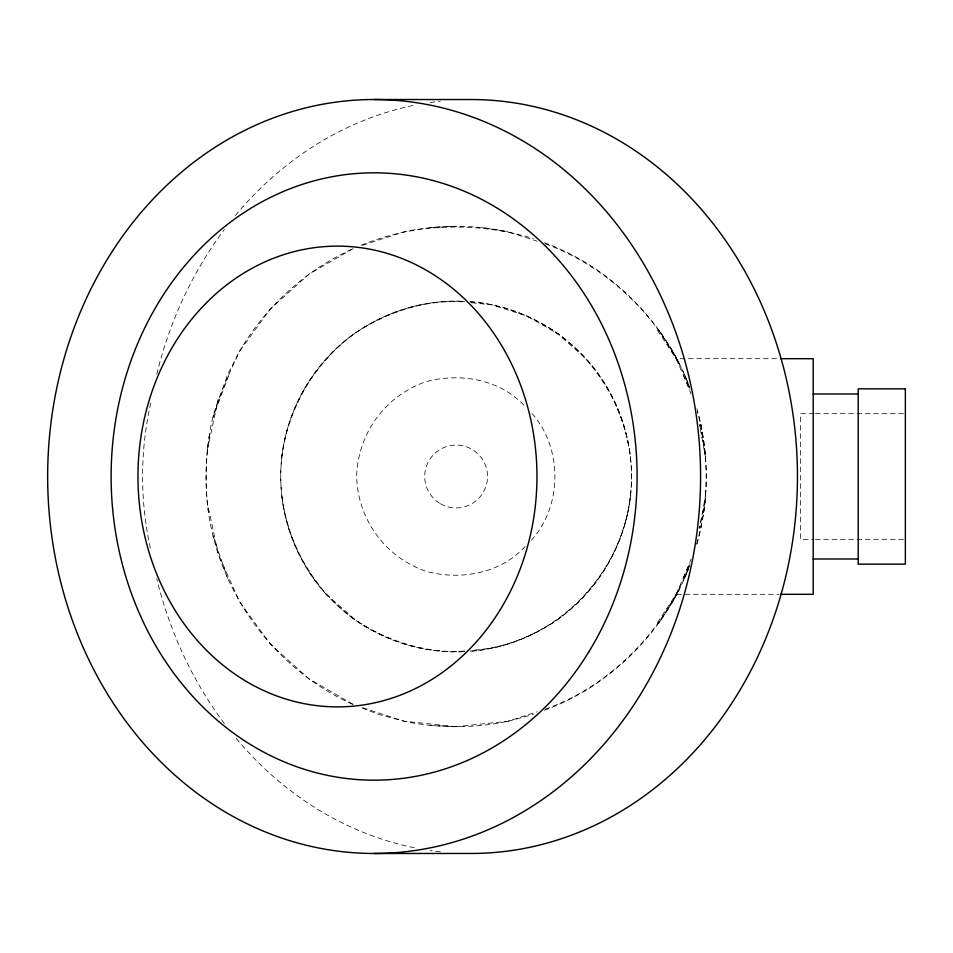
<?xml version="1.0" encoding="UTF-8"?>
<svg xmlns="http://www.w3.org/2000/svg" width="953" height="953" viewBox="0 0 953 953"><rect width="100%" height="100%" fill="white"/><g stroke="black" fill="none" stroke-linecap="round" stroke-linejoin="round"><path stroke-width="0.71" stroke-dasharray="4.76 3.57" d="M351.764 249.257C304.924 270.652 265.411 306.985 239.441 351.395C227.398 378.281 213.508 404.799 209.505 434.365C206.027 455.725 205.324 477.477 206.944 499.05C214.425 587.691 272.892 669.328 354.361 705.065M464.587 301.613C426.396 299.075 388.145 310.988 356.493 332.156L353.027 334.598C308.653 367.548 280.408 420.988 280.73 476.5C280.742 519.04 296.967 560.745 324.842 592.814M470.222 651.042C500.885 649.291 530.225 637.545 555.766 620.844L559.22 618.402C603.594 585.452 631.839 532.012 631.517 476.5C631.505 433.96 615.281 392.255 587.417 360.186M696.905 544.306C709.366 500.23 709.27 452.782 696.905 408.694M696.714 543.972C707.745 505.412 709.961 463.706 699.514 424.764L705.637 458.024L703.659 440.095L700.86 424.478L697.465 411.827M703.659 512.905L705.637 494.952L699.514 528.236L704.958 502.648M209.505 434.365C205.312 460.025 204.99 486.209 208.457 511.975M150.788 402.916C139.865 451.21 139.877 501.79 150.788 550.084M207.301 450.352L218.177 399.188M281.695 458.167C287.544 409.29 313.632 364.117 353.027 334.598C385.608 312.572 424.967 299.028 464.54 301.994M630.564 494.833C622.035 575.743 553.55 645.491 471.556 650.28M544.306 710.283C600.866 689.734 648.254 647.027 676.856 594.303L684.695 578.268L689.638 564.712M228.803 375.291L213.055 417.223L227.553 374.732L239.441 351.395L270.187 309.082L309.058 274.083L353.098 248.662M688.483 569.144L672.806 601.605L658.535 623.56L679.834 588.537C651.018 642.644 603.642 688.352 545.45 709.103M684.695 578.268L689.912 564.676M683.444 577.709L691.092 559.066M672.806 601.605L689.936 563.104M657.427 622.762L679.834 588.537M525.079 546.498C500.551 573.742 459.775 580.77 425.383 571.109C384.964 556.766 357.792 519.373 356.648 476.5C357.792 433.627 384.964 396.234 425.383 381.891C459.775 372.23 500.551 379.258 525.079 406.502M531.369 540.208C562.746 505.745 562.746 447.255 531.369 412.792M361.151 245.326C415.365 222.68 477.489 221.823 533.442 238.548M362.652 245.243L404.108 231.77A332.466 287.925 90 0 1 508.14 231.77L537.158 241.192M429.97 725.328L456.13 726.698L508.14 721.23L537.158 711.808M508.14 721.23L533.442 714.452M464.54 651.006C426.432 654.437 388.121 641.738 356.493 620.844L353.027 618.402C313.632 588.883 287.544 543.71 281.695 494.833M464.587 651.387C424.931 653.401 385.643 640.726 353.027 618.402M429.97 227.672L456.13 226.302M544.306 242.717C600.866 263.266 648.254 305.973 676.856 358.697L779.113 358.697M813.91 413.673L800.639 413.673L800.639 539.327L813.91 539.327M815.387 413.673L905.35 413.673M815.387 539.327L903.873 539.327M676.856 594.303L779.113 594.303M470.222 301.958C500.885 303.709 530.225 315.455 555.766 332.156L559.22 334.598C598.627 364.117 624.703 409.29 630.564 458.167M471.556 302.72L492.594 304.936L527.462 316.265L559.22 334.598M456.13 726.698L404.108 721.23L378.806 714.452L361.151 707.674M482.278 227.672L508.14 231.77M545.45 243.897C609.801 267.471 662.74 320.375 688.483 383.856L687.458 381.2M362.652 707.757L404.108 721.23A332.466 287.925 -90 0 0 508.14 721.23M353.098 704.338L309.058 678.917L270.187 643.918L239.441 601.605L218.177 553.812L207.301 502.648M555.766 332.156L586.476 359.138M325.783 593.862L356.493 620.844M657.427 330.238L679.834 364.463L676.856 358.697M689.912 388.324L684.695 374.732L672.806 351.395L658.535 329.44L679.834 364.463M672.806 351.395L689.936 389.896M683.444 375.291L691.092 393.934M684.695 374.732L689.638 388.288M213.055 535.777L227.553 578.268M700.86 424.478L705.637 457.964M440.334 851.803A376.971 326.462 90 0 1 430.148 850.517M414.293 847.741A376.971 326.462 90 0 1 235.379 737.455M224.396 723.565A376.971 326.462 90 0 1 156.757 578.769M156.757 374.231A376.971 326.462 90 0 1 224.396 229.435M235.379 215.545A376.971 326.462 90 0 1 414.293 105.259M430.148 102.483A376.971 326.462 90 0 1 440.334 101.197M470.032 301.66A175.4 175.4 0 0 1 631.517 476.5A175.4 175.4 0 0 1 470.032 651.34M462.729 651.769A175.4 175.4 0 0 1 280.73 476.5A175.4 175.4 0 0 1 462.729 301.231M440.417 503.708A31.413 31.413 0 0 0 487.543 476.5A31.413 31.413 0 0 0 440.417 449.292A31.413 31.413 0 0 0 440.417 503.708"/><path stroke-width="1.43" d="M374.112 99.529L470.973 99.529A376.971 326.462 90 0 1 797.447 476.5A376.971 326.462 90 0 1 470.973 853.471L374.112 853.471A376.971 326.462 90 0 1 91.393 288.009A376.971 326.462 90 0 1 656.843 288.009A376.971 326.462 90 0 1 374.112 853.471M780.602 358.697L813.207 358.697L813.207 594.303L780.602 594.303M813.207 394.006L858.224 394.006M813.207 558.994L858.224 558.994M905.35 388.848L858.224 388.848L858.224 564.152L905.35 564.152L905.35 388.848M500.301 609.598A230.376 199.499 -90 0 0 355.874 247.113A230.376 199.499 -90 0 0 156.221 572.789A230.376 199.499 -90 0 0 500.301 609.598M588.763 651.959A303.673 262.992 -90 0 0 398.378 174.125A303.673 262.992 -90 0 0 135.195 603.428A303.673 262.992 -90 0 0 588.763 651.959"/></g></svg>
